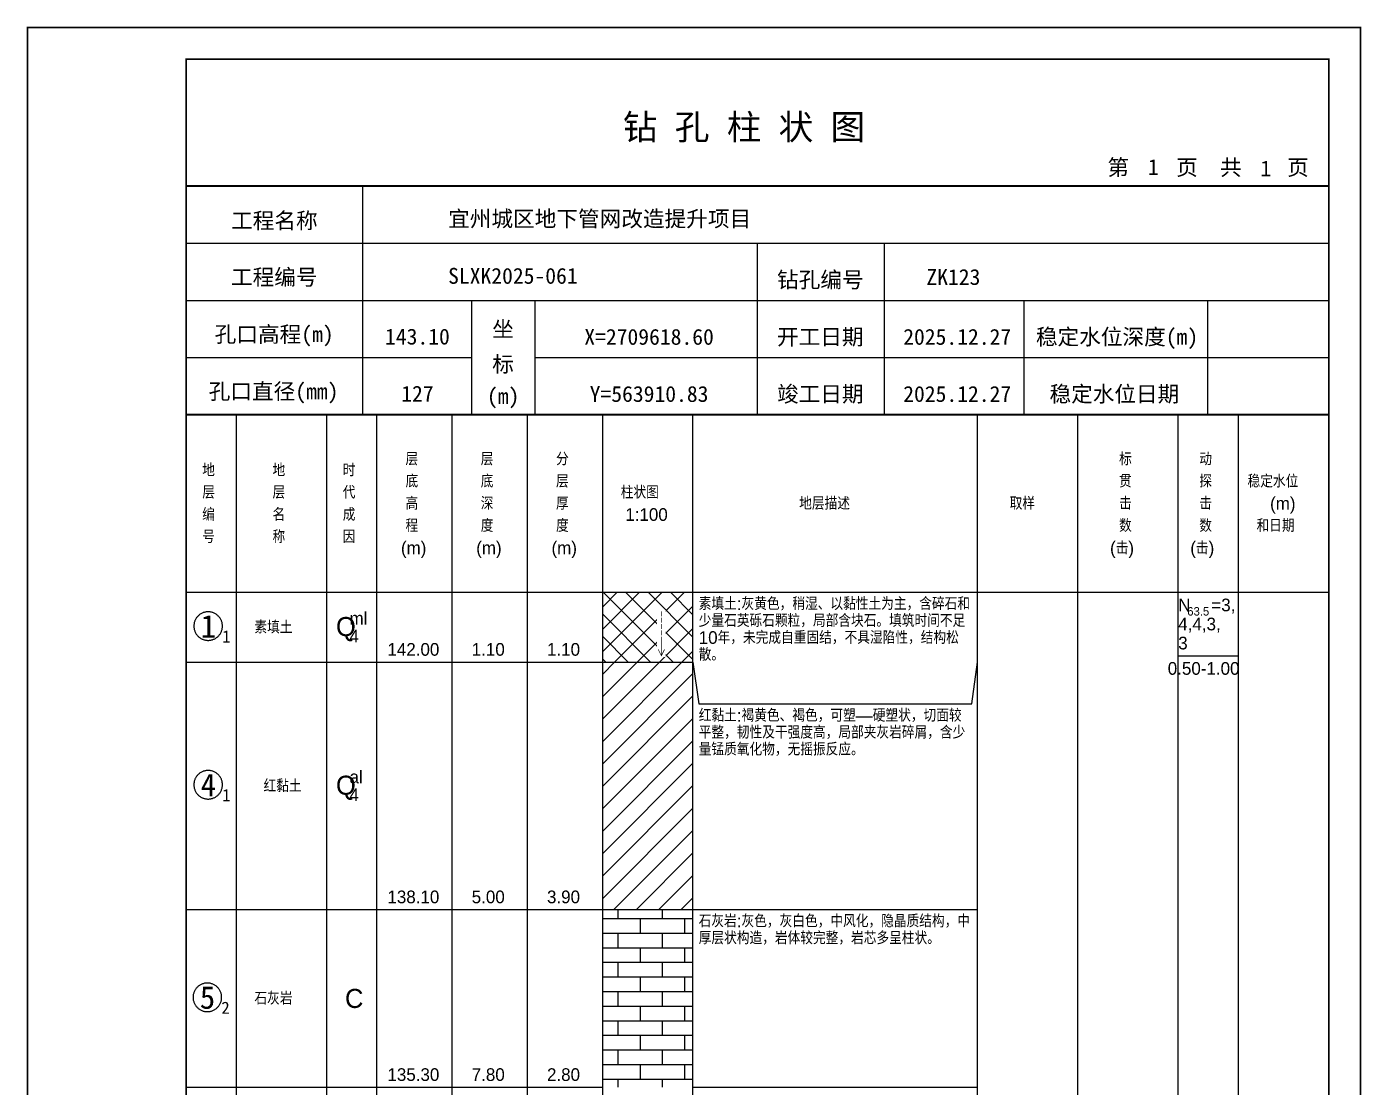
# Model space of a CAD drawing. Header units: millimetres. Extents: x 12489 to 89920, y 4630 to 4927.
# Drawn here: x 61769.3 to 61979.6, y 4759.7 to 4926.8 of the extents above; entities that cross this region are included whole.
import ezdxf
from ezdxf.enums import TextEntityAlignment as Align

# ---------------------------------------------------------------- set-up
doc = ezdxf.new("R2010")
doc.units = ezdxf.units.MM
doc.layers.add('ZZT_TC', color=7, linetype='Continuous')
doc.styles.add('成果图图块', font='', dxfattribs={"height": 2.5})
doc.styles.add('成果图模板', font='')
doc.styles.add('成果图模板标题', font='simhei.ttf')
doc.styles.add('成果图表体', font='Comfont.shx', dxfattribs={"height": 2, "bigfont": 'Hztxt12a.shx'})
doc.styles.get('成果图图块').set_extended_font_data('FangSong_GB2312')
doc.styles.get('成果图模板').set_extended_font_data('FangSong_GB2312')

# ---------------------------------------------------------------- blocks, each defined once
blk = doc.blocks.new('DCBH-1-1-1454', base_point=(0.3, -0.11))
at = {"layer": 'ZZT_TC', "color": 7}
blk.add_polyline3d([(-0.19, 2.31, 0), (-0.3, 2.31, 0), (-0.41, 2.3, 0), (-0.52, 2.29, 0), (-0.63, 2.27, 0), (-0.73, 2.24, 0), (-0.84, 2.21, 0), (-0.95, 2.18, 0), (-1.05, 2.14, 0), (-1.15, 2.09, 0), (-1.25, 2.04, 0), (-1.35, 1.99, 0), (-1.44, 1.93, 0), (-1.53, 1.87, 0), (-1.62, 1.8, 0), (-1.7, 1.73, 0), (-1.78, 1.65, 0), (-1.86, 1.57, 0), (-1.93, 1.49, 0), (-2, 1.4, 0), (-2.06, 1.31, 0), (-2.12, 1.22, 0), (-2.17, 1.12, 0), (-2.22, 1.02, 0), (-2.27, 0.92, 0), (-2.31, 0.82, 0), (-2.34, 0.71, 0), (-2.37, 0.61, 0), (-2.4, 0.5, 0), (-2.41, 0.39, 0), (-2.43, 0.28, 0), (-2.44, 0.17, 0), (-2.44, 0.06, 0), (-2.44, -0.05, 0), (-2.43, -0.16, 0), (-2.41, -0.27, 0), (-2.4, -0.38, 0), (-2.37, -0.49, 0), (-2.34, -0.6, 0), (-2.31, -0.7, 0), (-2.27, -0.8, 0), (-2.22, -0.9, 0), (-2.17, -1, 0), (-2.12, -1.1, 0), (-2.06, -1.19, 0), (-2, -1.28, 0), (-1.93, -1.37, 0), (-1.86, -1.45, 0), (-1.78, -1.53, 0), (-1.7, -1.61, 0), (-1.62, -1.68, 0), (-1.53, -1.75, 0), (-1.44, -1.81, 0), (-1.35, -1.87, 0), (-1.25, -1.93, 0), (-1.15, -1.98, 0), (-1.05, -2.02, 0), (-0.95, -2.06, 0), (-0.84, -2.1, 0), (-0.73, -2.13, 0), (-0.63, -2.15, 0), (-0.52, -2.17, 0), (-0.41, -2.18, 0), (-0.3, -2.19, 0), (-0.19, -2.19, 0), (-0.08, -2.19, 0), (0.03, -2.18, 0), (0.14, -2.17, 0), (0.25, -2.15, 0), (0.36, -2.13, 0), (0.47, -2.1, 0), (0.57, -2.06, 0), (0.67, -2.02, 0), (0.77, -1.98, 0), (0.87, -1.93, 0), (0.97, -1.87, 0), (1.06, -1.81, 0), (1.15, -1.75, 0), (1.24, -1.68, 0), (1.32, -1.61, 0), (1.4, -1.53, 0), (1.48, -1.45, 0), (1.55, -1.37, 0), (1.62, -1.28, 0), (1.68, -1.19, 0), (1.74, -1.1, 0), (1.8, -1, 0), (1.85, -0.9, 0), (1.89, -0.8, 0), (1.93, -0.7, 0), (1.97, -0.6, 0), (2, -0.49, 0), (2.02, -0.38, 0), (2.04, -0.27, 0), (2.05, -0.16, 0), (2.06, -0.05, 0), (2.06, 0.06, 0), (2.06, 0.17, 0), (2.05, 0.28, 0), (2.04, 0.39, 0), (2.02, 0.5, 0), (2, 0.61, 0), (1.97, 0.71, 0), (1.93, 0.82, 0), (1.89, 0.92, 0), (1.85, 1.02, 0), (1.8, 1.12, 0), (1.74, 1.22, 0), (1.68, 1.31, 0), (1.62, 1.4, 0), (1.55, 1.49, 0), (1.48, 1.57, 0), (1.4, 1.65, 0), (1.32, 1.73, 0), (1.24, 1.8, 0), (1.15, 1.87, 0), (1.06, 1.93, 0), (0.97, 1.99, 0), (0.87, 2.04, 0), (0.77, 2.09, 0), (0.67, 2.14, 0), (0.57, 2.18, 0), (0.47, 2.21, 0), (0.36, 2.24, 0), (0.25, 2.27, 0), (0.14, 2.29, 0), (0.03, 2.3, 0), (-0.08, 2.31, 0), (-0.19, 2.31, 0)], dxfattribs=at)
at = {"style": '成果图图块'}
blk.add_text('1', height=3.57, dxfattribs=at).set_placement((-0.16, -1.74), align=Align.CENTER)
blk.add_text('1', height=1.91, dxfattribs=at).set_placement((2.03, -2.53))
blk = doc.blocks.new('DCBH-1-1-1455', base_point=(0.3, -0.11))
at = {"layer": 'ZZT_TC', "color": 7}
blk.add_polyline3d([(-0.19, 2.31, 0), (-0.3, 2.31, 0), (-0.41, 2.3, 0), (-0.52, 2.29, 0), (-0.63, 2.27, 0), (-0.73, 2.24, 0), (-0.84, 2.21, 0), (-0.95, 2.18, 0), (-1.05, 2.14, 0), (-1.15, 2.09, 0), (-1.25, 2.04, 0), (-1.35, 1.99, 0), (-1.44, 1.93, 0), (-1.53, 1.87, 0), (-1.62, 1.8, 0), (-1.7, 1.73, 0), (-1.78, 1.65, 0), (-1.86, 1.57, 0), (-1.93, 1.49, 0), (-2, 1.4, 0), (-2.06, 1.31, 0), (-2.12, 1.22, 0), (-2.17, 1.12, 0), (-2.22, 1.02, 0), (-2.27, 0.92, 0), (-2.31, 0.82, 0), (-2.34, 0.71, 0), (-2.37, 0.61, 0), (-2.4, 0.5, 0), (-2.41, 0.39, 0), (-2.43, 0.28, 0), (-2.44, 0.17, 0), (-2.44, 0.06, 0), (-2.44, -0.05, 0), (-2.43, -0.16, 0), (-2.41, -0.27, 0), (-2.4, -0.38, 0), (-2.37, -0.49, 0), (-2.34, -0.6, 0), (-2.31, -0.7, 0), (-2.27, -0.8, 0), (-2.22, -0.9, 0), (-2.17, -1, 0), (-2.12, -1.1, 0), (-2.06, -1.19, 0), (-2, -1.28, 0), (-1.93, -1.37, 0), (-1.86, -1.45, 0), (-1.78, -1.53, 0), (-1.7, -1.61, 0), (-1.62, -1.68, 0), (-1.53, -1.75, 0), (-1.44, -1.81, 0), (-1.35, -1.87, 0), (-1.25, -1.93, 0), (-1.15, -1.98, 0), (-1.05, -2.02, 0), (-0.95, -2.06, 0), (-0.84, -2.1, 0), (-0.73, -2.13, 0), (-0.63, -2.15, 0), (-0.52, -2.17, 0), (-0.41, -2.18, 0), (-0.3, -2.19, 0), (-0.19, -2.19, 0), (-0.08, -2.19, 0), (0.03, -2.18, 0), (0.14, -2.17, 0), (0.25, -2.15, 0), (0.36, -2.13, 0), (0.47, -2.1, 0), (0.57, -2.06, 0), (0.67, -2.02, 0), (0.77, -1.98, 0), (0.87, -1.93, 0), (0.97, -1.87, 0), (1.06, -1.81, 0), (1.15, -1.75, 0), (1.24, -1.68, 0), (1.32, -1.61, 0), (1.4, -1.53, 0), (1.48, -1.45, 0), (1.55, -1.37, 0), (1.62, -1.28, 0), (1.68, -1.19, 0), (1.74, -1.1, 0), (1.8, -1, 0), (1.85, -0.9, 0), (1.89, -0.8, 0), (1.93, -0.7, 0), (1.97, -0.6, 0), (2, -0.49, 0), (2.02, -0.38, 0), (2.04, -0.27, 0), (2.05, -0.16, 0), (2.06, -0.05, 0), (2.06, 0.06, 0), (2.06, 0.17, 0), (2.05, 0.28, 0), (2.04, 0.39, 0), (2.02, 0.5, 0), (2, 0.61, 0), (1.97, 0.71, 0), (1.93, 0.82, 0), (1.89, 0.92, 0), (1.85, 1.02, 0), (1.8, 1.12, 0), (1.74, 1.22, 0), (1.68, 1.31, 0), (1.62, 1.4, 0), (1.55, 1.49, 0), (1.48, 1.57, 0), (1.4, 1.65, 0), (1.32, 1.73, 0), (1.24, 1.8, 0), (1.15, 1.87, 0), (1.06, 1.93, 0), (0.97, 1.99, 0), (0.87, 2.04, 0), (0.77, 2.09, 0), (0.67, 2.14, 0), (0.57, 2.18, 0), (0.47, 2.21, 0), (0.36, 2.24, 0), (0.25, 2.27, 0), (0.14, 2.29, 0), (0.03, 2.3, 0), (-0.08, 2.31, 0), (-0.19, 2.31, 0)], dxfattribs=at)
at = {"style": '成果图图块'}
blk.add_text('4', height=3.57, dxfattribs=at).set_placement((-0.16, -1.74), align=Align.CENTER)
blk.add_text('1', height=1.91, dxfattribs=at).set_placement((2.03, -2.53))
blk = doc.blocks.new('DCBH-1-1-1456', base_point=(0.43, -0.11))
at = {"layer": 'ZZT_TC', "color": 7}
blk.add_polyline3d([(-0.19, 2.31, 0), (-0.3, 2.31, 0), (-0.41, 2.3, 0), (-0.52, 2.29, 0), (-0.63, 2.27, 0), (-0.73, 2.24, 0), (-0.84, 2.21, 0), (-0.95, 2.18, 0), (-1.05, 2.14, 0), (-1.15, 2.09, 0), (-1.25, 2.04, 0), (-1.35, 1.99, 0), (-1.44, 1.93, 0), (-1.53, 1.87, 0), (-1.62, 1.8, 0), (-1.7, 1.73, 0), (-1.78, 1.65, 0), (-1.86, 1.57, 0), (-1.93, 1.49, 0), (-2, 1.4, 0), (-2.06, 1.31, 0), (-2.12, 1.22, 0), (-2.17, 1.12, 0), (-2.22, 1.02, 0), (-2.27, 0.92, 0), (-2.31, 0.82, 0), (-2.34, 0.71, 0), (-2.37, 0.61, 0), (-2.4, 0.5, 0), (-2.41, 0.39, 0), (-2.43, 0.28, 0), (-2.44, 0.17, 0), (-2.44, 0.06, 0), (-2.44, -0.05, 0), (-2.43, -0.16, 0), (-2.41, -0.27, 0), (-2.4, -0.38, 0), (-2.37, -0.49, 0), (-2.34, -0.6, 0), (-2.31, -0.7, 0), (-2.27, -0.8, 0), (-2.22, -0.9, 0), (-2.17, -1, 0), (-2.12, -1.1, 0), (-2.06, -1.19, 0), (-2, -1.28, 0), (-1.93, -1.37, 0), (-1.86, -1.45, 0), (-1.78, -1.53, 0), (-1.7, -1.61, 0), (-1.62, -1.68, 0), (-1.53, -1.75, 0), (-1.44, -1.81, 0), (-1.35, -1.87, 0), (-1.25, -1.93, 0), (-1.15, -1.98, 0), (-1.05, -2.02, 0), (-0.95, -2.06, 0), (-0.84, -2.1, 0), (-0.73, -2.13, 0), (-0.63, -2.15, 0), (-0.52, -2.17, 0), (-0.41, -2.18, 0), (-0.3, -2.19, 0), (-0.19, -2.19, 0), (-0.08, -2.19, 0), (0.03, -2.18, 0), (0.14, -2.17, 0), (0.25, -2.15, 0), (0.36, -2.13, 0), (0.47, -2.1, 0), (0.57, -2.06, 0), (0.67, -2.02, 0), (0.77, -1.98, 0), (0.87, -1.93, 0), (0.97, -1.87, 0), (1.06, -1.81, 0), (1.15, -1.75, 0), (1.24, -1.68, 0), (1.32, -1.61, 0), (1.4, -1.53, 0), (1.48, -1.45, 0), (1.55, -1.37, 0), (1.62, -1.28, 0), (1.68, -1.19, 0), (1.74, -1.1, 0), (1.8, -1, 0), (1.85, -0.9, 0), (1.89, -0.8, 0), (1.93, -0.7, 0), (1.97, -0.6, 0), (2, -0.49, 0), (2.02, -0.38, 0), (2.04, -0.27, 0), (2.05, -0.16, 0), (2.06, -0.05, 0), (2.06, 0.06, 0), (2.06, 0.17, 0), (2.05, 0.28, 0), (2.04, 0.39, 0), (2.02, 0.5, 0), (2, 0.61, 0), (1.97, 0.71, 0), (1.93, 0.82, 0), (1.89, 0.92, 0), (1.85, 1.02, 0), (1.8, 1.12, 0), (1.74, 1.22, 0), (1.68, 1.31, 0), (1.62, 1.4, 0), (1.55, 1.49, 0), (1.48, 1.57, 0), (1.4, 1.65, 0), (1.32, 1.73, 0), (1.24, 1.8, 0), (1.15, 1.87, 0), (1.06, 1.93, 0), (0.97, 1.99, 0), (0.87, 2.04, 0), (0.77, 2.09, 0), (0.67, 2.14, 0), (0.57, 2.18, 0), (0.47, 2.21, 0), (0.36, 2.24, 0), (0.25, 2.27, 0), (0.14, 2.29, 0), (0.03, 2.3, 0), (-0.08, 2.31, 0), (-0.19, 2.31, 0)], dxfattribs=at)
at = {"style": '成果图图块'}
blk.add_text('5', height=3.57, dxfattribs=at).set_placement((-0.16, -1.74), align=Align.CENTER)
blk.add_text('2', height=1.91, dxfattribs=at).set_placement((2.03, -2.53))
blk = doc.blocks.new('zztGLdt.dwg', base_point=(0.5, 0))
blk.add_wipeout([(-0.2, -0.2), (1.2, -0.2), (1.2, 3.2), (-0.2, 3.2)])
at = {"color": 7, "const_width": 0.1}
for points in [[(0.5, 3), (0.5, 0)], [(0, 1), (0.5, 0), (1, 1)]]:
    blk.add_lwpolyline(points, dxfattribs=at)
blk = doc.blocks.new('钻孔柱状图路桥昇龙制图梁世成校核莫家里.dwg225', base_point=(25, 236))
for p, q in [((52.82, 236), (52.82, 272)), ((25, 263), (205, 263)), ((115, 236), (115, 263)), ((135, 236), (135, 263)), ((25, 254), (205, 254)), ((70, 236), (70, 254)), ((80, 236), (80, 254)), ((157, 236), (157, 254)), ((185.95, 236), (185.95, 254)), ((25, 245), (70, 245)), ((80, 245), (205, 245))]:
    blk.add_line(p, q)
for points, const_width in [([(0, 0), (210, 0), (210, 297), (0, 297)], 0.25), ([(25, 5), (205, 5), (205, 292), (25, 292)], 0.3)]:
    blk.add_lwpolyline(points, close=True, dxfattribs=dict(const_width=const_width))
at = {"const_width": 0.3}
for points in [[(25, 272), (205, 272)], [(25, 236), (205, 236)]]:
    blk.add_lwpolyline(points, dxfattribs=at)
for s, height, style, p in [('钻 孔 柱 状 图', 4, '成果图模板标题', (93.8, 279.31)), ('第', 2.5, '成果图模板', (170.12, 273.7)), ('页', 2.5, '成果图模板', (180.96, 273.7)), ('共', 2.5, '成果图模板', (187.88, 273.7)), ('页', 2.5, '成果图模板', (198.44, 273.7)), ('工程名称', 2.5, '成果图模板', (32.07, 265.32)), ('宜州城区地下管网改造提升项目', 2.5, '成果图模板', (66.26, 265.61)), ('工程编号', 2.5, '成果图模板', (32.05, 256.41)), ('SLXK2025-061', 2.5, '成果图模板', (66.26, 256.61)), ('钻孔编号', 2.5, '成果图模板', (118.08, 256)), ('ZK123', 2.5, '成果图模板', (141.61, 256.43)), ('孔口高程(m)', 2.5, '成果图模板', (29.48, 247.41)), ('坐', 2.5, '成果图模板', (73.21, 248.24)), ('开工日期', 2.5, '成果图模板', (118.08, 247)), ('稳定水位深度(m)', 2.5, '成果图模板', (158.86, 247)), ('标', 2.5, '成果图模板', (73.21, 242.7)), ('孔口直径(mm)', 2.5, '成果图模板', (28.54, 238.41)), ('(m) ', 2.5, '成果图模板', (72.38, 237.65)), ('竣工日期', 2.5, '成果图模板', (118.08, 238)), ('稳定水位日期', 2.5, '成果图模板', (160.99, 238))]:
    blk.add_text(s, height=height, dxfattribs=dict(style=style)).set_placement(p)
at = {"style": '成果图模板'}
for s, p in [('1', (177.35, 273.74)), ('1', (195.08, 273.53)), ('143.10', (61.43, 247.04)), ('X=2709618.60', (97.92, 247)), ('2025.12.27', (146.46, 247)), ('127', (61.43, 238.04)), ('Y=563910.83', (97.92, 238)), ('2025.12.27', (146.46, 238))]:
    blk.add_text(s, height=2.5, dxfattribs=at).set_placement(p, align=Align.CENTER)

msp = doc.modelspace()

# ---------------------------------------------------------------- hatches: boundary and pattern name
at = {"linetype": 'Continuous'}
h = msp.add_hatch(dxfattribs=at)
h.set_pattern_fill('GKSTT', scale=0.5, style=0, pattern_type=2)
h.set_pattern_definition([(45, (0, 0), (-1.76776695, 1.76776695), []), (135, (0, 0), (-1.76776695, -1.76776695), [])])
h.paths.add_polyline_path([(61860.06, 4826.71), (61874.29, 4826.71), (61874.29, 4837.71), (61860.06, 4837.71)])
h = msp.add_hatch(dxfattribs=at)
h.set_pattern_fill('GKNXT', scale=0.5, style=0, pattern_type=2)
h.set_pattern_definition([(45, (0, 0), (-1.76776695, 1.76776695), [])])
h.paths.add_polyline_path([(61860.06, 4787.71), (61874.29, 4787.71), (61874.29, 4826.71), (61860.06, 4826.71)])
h = msp.add_hatch(dxfattribs=at)
h.set_pattern_fill('GKSHY', scale=0.5, style=0, pattern_type=2)
h.set_pattern_definition([(0, (0, 0), (0, 2.3), []), (90, (0, 0), (-3.5, 2.3), [2.3, -2.3])])
h.paths.add_polyline_path([(61860.06, 4759.71), (61874.29, 4759.71), (61874.29, 4787.71), (61860.06, 4787.71)])

# ---------------------------------------------------------------- linework, layer by layer
at = {"color": 0}
for p, q in [((61794.45, 4837.71), (61802.35, 4837.71)), ((61794.45, 4826.71), (61794.45, 4837.71)), ((61802.35, 4826.71), (61802.35, 4837.71)), ((61794.45, 4826.71), (61802.35, 4826.71)), ((61794.45, 4826.71), (61802.35, 4826.71)), ((61794.45, 4787.71), (61794.45, 4826.71)), ((61802.35, 4787.71), (61802.35, 4826.71)), ((61794.45, 4787.71), (61802.35, 4787.71)), ((61794.45, 4787.71), (61802.35, 4787.71)), ((61794.45, 4759.71), (61794.45, 4787.71)), ((61802.35, 4759.71), (61802.35, 4787.71)), ((61794.45, 4759.71), (61802.35, 4759.71))]:
    msp.add_line(p, q, dxfattribs=at)
for points in [[(61794.45, 4865.71), (61802.35, 4865.71)], [(61794.45, 4837.71), (61794.45, 4865.71)], [(61802.35, 4837.71), (61802.35, 4865.71)], [(61802.35, 4865.71), (61816.58, 4865.71)], [(61802.35, 4837.71), (61802.35, 4865.71)], [(61816.58, 4837.71), (61816.58, 4865.71)], [(61816.58, 4865.71), (61824.49, 4865.71)], [(61816.58, 4837.71), (61816.58, 4865.71)], [(61824.49, 4837.71), (61824.49, 4865.71)], [(61824.49, 4865.71), (61836.35, 4865.71)], [(61824.49, 4837.71), (61824.49, 4865.71)], [(61836.35, 4837.71), (61836.35, 4865.71)], [(61836.35, 4865.71), (61848.2, 4865.71)], [(61836.35, 4837.71), (61836.35, 4865.71)], [(61848.2, 4837.71), (61848.2, 4865.71)], [(61848.2, 4865.71), (61860.06, 4865.71)], [(61848.2, 4837.71), (61848.2, 4865.71)], [(61860.06, 4837.71), (61860.06, 4865.71)], [(61860.06, 4865.71), (61874.29, 4865.71)], [(61860.06, 4837.71), (61860.06, 4865.71)], [(61874.29, 4837.71), (61874.29, 4865.71)], [(61874.29, 4865.71), (61919.11, 4865.71)], [(61874.29, 4837.71), (61874.29, 4865.71)], [(61919.11, 4837.71), (61919.11, 4865.71)], [(61919.11, 4865.71), (61934.92, 4865.71)], [(61919.11, 4837.71), (61919.11, 4865.71)], [(61934.92, 4837.71), (61934.92, 4865.71)], [(61934.92, 4865.71), (61950.73, 4865.71)], [(61934.92, 4837.71), (61934.92, 4865.71)], [(61950.73, 4837.71), (61950.73, 4865.71)], [(61950.73, 4865.71), (61960.22, 4865.71)], [(61950.73, 4837.71), (61950.73, 4865.71)], [(61960.22, 4837.71), (61960.22, 4865.71)], [(61960.22, 4865.71), (61974.45, 4865.71)], [(61960.22, 4837.71), (61960.22, 4865.71)], [(61974.45, 4837.71), (61974.45, 4865.71)], [(61794.45, 4837.71), (61802.35, 4837.71)], [(61794.45, 4643.71), (61794.45, 4837.71)], [(61794.45, 4837.71), (61802.35, 4837.71)], [(61802.35, 4643.71), (61802.35, 4837.71)], [(61802.35, 4837.71), (61816.58, 4837.71)], [(61802.35, 4643.71), (61802.35, 4837.71)], [(61802.35, 4837.71), (61816.58, 4837.71)], [(61802.35, 4837.71), (61816.58, 4837.71)], [(61802.35, 4826.71), (61802.35, 4837.71)], [(61816.58, 4643.71), (61816.58, 4837.71)], [(61816.58, 4826.71), (61816.58, 4837.71)], [(61816.58, 4837.71), (61824.49, 4837.71)], [(61816.58, 4643.71), (61816.58, 4837.71)], [(61816.58, 4837.71), (61824.49, 4837.71)], [(61816.58, 4837.71), (61824.49, 4837.71)], [(61816.58, 4826.71), (61816.58, 4837.71)], [(61824.49, 4643.71), (61824.49, 4837.71)], [(61824.49, 4826.71), (61824.49, 4837.71)], [(61824.49, 4837.71), (61836.35, 4837.71)], [(61824.49, 4643.71), (61824.49, 4837.71)], [(61824.49, 4837.71), (61836.35, 4837.71)], [(61824.49, 4837.71), (61836.35, 4837.71)], [(61824.49, 4826.71), (61824.49, 4837.71)], [(61836.35, 4643.71), (61836.35, 4837.71)], [(61836.35, 4826.71), (61836.35, 4837.71)], [(61836.35, 4837.71), (61848.2, 4837.71)], [(61836.35, 4643.71), (61836.35, 4837.71)], [(61836.35, 4837.71), (61848.2, 4837.71)], [(61836.35, 4837.71), (61848.2, 4837.71)], [(61836.35, 4826.71), (61836.35, 4837.71)], [(61848.2, 4643.71), (61848.2, 4837.71)], [(61848.2, 4826.71), (61848.2, 4837.71)], [(61848.2, 4837.71), (61860.06, 4837.71)], [(61848.2, 4643.71), (61848.2, 4837.71)], [(61848.2, 4837.71), (61860.06, 4837.71)], [(61848.2, 4837.71), (61860.06, 4837.71)], [(61848.2, 4826.71), (61848.2, 4837.71)], [(61860.06, 4643.71), (61860.06, 4837.71)], [(61860.06, 4826.71), (61860.06, 4837.71)], [(61860.06, 4837.71), (61874.29, 4837.71)], [(61860.06, 4643.71), (61860.06, 4837.71)], [(61860.06, 4837.71), (61874.29, 4837.71)], [(61874.29, 4643.71), (61874.29, 4837.71)], [(61874.29, 4837.71), (61919.11, 4837.71)], [(61874.29, 4643.71), (61874.29, 4837.71)], [(61874.29, 4837.71), (61919.11, 4837.71)], [(61874.29, 4826.71), (61874.29, 4837.71)], [(61919.11, 4643.71), (61919.11, 4837.71)], [(61919.11, 4826.71), (61919.11, 4837.71)], [(61919.11, 4837.71), (61934.92, 4837.71)], [(61919.11, 4643.71), (61919.11, 4837.71)], [(61919.11, 4837.71), (61934.92, 4837.71)], [(61934.92, 4643.71), (61934.92, 4837.71)], [(61934.92, 4837.71), (61950.73, 4837.71)], [(61934.92, 4643.71), (61934.92, 4837.71)], [(61934.92, 4837.71), (61950.73, 4837.71)], [(61950.73, 4643.71), (61950.73, 4837.71)], [(61950.73, 4837.71), (61960.22, 4837.71)], [(61950.73, 4643.71), (61950.73, 4837.71)], [(61950.73, 4837.71), (61960.22, 4837.71)], [(61950.73, 4837.71), (61960.22, 4837.71)], [(61950.73, 4827.71), (61950.73, 4837.71)], [(61960.22, 4643.71), (61960.22, 4837.71)], [(61960.22, 4827.71), (61960.22, 4837.71)], [(61960.22, 4837.71), (61974.45, 4837.71)], [(61960.22, 4643.71), (61960.22, 4837.71)], [(61960.22, 4837.71), (61974.45, 4837.71)], [(61974.45, 4643.71), (61974.45, 4837.71)], [(61950.73, 4827.71), (61960.22, 4827.71)], [(61802.35, 4826.71), (61816.58, 4826.71)], [(61802.35, 4826.71), (61816.58, 4826.71)], [(61802.35, 4787.71), (61802.35, 4826.71)], [(61816.58, 4787.71), (61816.58, 4826.71)], [(61816.58, 4826.71), (61824.49, 4826.71)], [(61816.58, 4826.71), (61824.49, 4826.71)], [(61816.58, 4787.71), (61816.58, 4826.71)], [(61824.49, 4787.71), (61824.49, 4826.71)], [(61824.49, 4826.71), (61836.35, 4826.71)], [(61824.49, 4826.71), (61836.35, 4826.71)], [(61824.49, 4787.71), (61824.49, 4826.71)], [(61836.35, 4787.71), (61836.35, 4826.71)], [(61836.35, 4826.71), (61848.2, 4826.71)], [(61836.35, 4826.71), (61848.2, 4826.71)], [(61836.35, 4787.71), (61836.35, 4826.71)], [(61848.2, 4787.71), (61848.2, 4826.71)], [(61848.2, 4826.71), (61860.06, 4826.71)], [(61848.2, 4826.71), (61860.06, 4826.71)], [(61848.2, 4787.71), (61848.2, 4826.71)], [(61860.06, 4787.71), (61860.06, 4826.71)], [(61874.29, 4826.71), (61875.19, 4820.11)], [(61874.29, 4787.71), (61874.29, 4826.71)], [(61918.22, 4820.11), (61919.11, 4826.71)], [(61919.11, 4787.71), (61919.11, 4826.71)], [(61875.19, 4820.11), (61918.22, 4820.11)], [(61802.35, 4787.71), (61816.58, 4787.71)], [(61802.35, 4787.71), (61816.58, 4787.71)], [(61802.35, 4759.71), (61802.35, 4787.71)], [(61816.58, 4759.71), (61816.58, 4787.71)], [(61816.58, 4787.71), (61824.49, 4787.71)], [(61816.58, 4787.71), (61824.49, 4787.71)], [(61816.58, 4759.71), (61816.58, 4787.71)], [(61824.49, 4759.71), (61824.49, 4787.71)], [(61824.49, 4787.71), (61836.35, 4787.71)], [(61824.49, 4787.71), (61836.35, 4787.71)], [(61824.49, 4759.71), (61824.49, 4787.71)], [(61836.35, 4759.71), (61836.35, 4787.71)], [(61836.35, 4787.71), (61848.2, 4787.71)], [(61836.35, 4787.71), (61848.2, 4787.71)], [(61836.35, 4759.71), (61836.35, 4787.71)], [(61848.2, 4759.71), (61848.2, 4787.71)], [(61848.2, 4787.71), (61860.06, 4787.71)], [(61848.2, 4787.71), (61860.06, 4787.71)], [(61848.2, 4759.71), (61848.2, 4787.71)], [(61860.06, 4759.71), (61860.06, 4787.71)], [(61874.29, 4787.71), (61919.11, 4787.71)], [(61874.29, 4787.71), (61919.11, 4787.71)], [(61874.29, 4759.71), (61874.29, 4787.71)], [(61919.11, 4759.71), (61919.11, 4787.71)], [(61802.35, 4759.71), (61816.58, 4759.71)], [(61816.58, 4759.71), (61824.49, 4759.71)], [(61824.49, 4759.71), (61836.35, 4759.71)], [(61836.35, 4759.71), (61848.2, 4759.71)], [(61848.2, 4759.71), (61860.06, 4759.71)], [(61874.29, 4759.71), (61919.11, 4759.71)]]:
    msp.add_lwpolyline(points, dxfattribs=at)
at = {"color": 7, "flags": 128}
for points in [[(61860.06, 4826.71), (61874.29, 4826.71)], [(61860.06, 4787.71), (61874.29, 4787.71)]]:
    msp.add_lwpolyline(points, dxfattribs=at)

# ---------------------------------------------------------------- block references
for name, p in [('DCBH-1-1-1454', (61798.4, 4832.21)), ('DCBH-1-1-1455', (61798.4, 4807.21)), ('DCBH-1-1-1456', (61798.4, 4773.71))]:
    msp.add_blockref(name, p)

# ---------------------------------------------------------------- texts
at = {"color": 0, "style": '成果图表体'}
for s, height, p in [('层', 2, (61829, 4857.71)), ('层', 2, (61840.85, 4857.71)), ('分', 2, (61852.71, 4857.71)), ('标', 2, (61941.41, 4857.71)), ('动', 2, (61954.05, 4857.71)), ('地', 2, (61796.98, 4855.96)), ('地', 2, (61808.05, 4855.96)), ('时', 2, (61819.11, 4855.96)), ('底', 2, (61829, 4854.21)), ('底', 2, (61840.85, 4854.21)), ('层', 2, (61852.71, 4854.21)), ('贯', 2, (61941.41, 4854.21)), ('探', 2, (61954.05, 4854.21)), ('稳定水位', 2, (61961.65, 4854.21)), ('层', 2, (61796.98, 4852.46)), ('层', 2, (61808.05, 4852.46)), ('代', 2, (61819.11, 4852.46)), ('高', 2, (61829, 4850.71)), ('深', 2, (61840.85, 4850.71)), ('厚', 2, (61852.71, 4850.71)), ('柱状图', 2, (61862.91, 4852.46)), ('地层描述', 2, (61891.02, 4850.71)), ('取样', 2, (61924.18, 4850.71)), ('击', 2, (61941.41, 4850.71)), ('击', 2, (61954.05, 4850.71)), ('(m)', 2, (61965.2, 4850.71)), ('编', 2, (61796.98, 4848.96)), ('名', 2, (61808.05, 4848.96)), ('成', 2, (61819.11, 4848.96)), ('1:100', 2, (61863.62, 4848.96)), ('程', 2, (61829, 4847.21)), ('度', 2, (61840.85, 4847.21)), ('度', 2, (61852.71, 4847.21)), ('数', 2, (61941.41, 4847.21)), ('数', 2, (61954.05, 4847.21)), ('和日期', 2, (61963.07, 4847.21)), ('号', 2, (61796.98, 4845.46)), ('称', 2, (61808.05, 4845.46)), ('因', 2, (61819.11, 4845.46)), ('(m)', 2, (61828.28, 4843.71)), ('(m)', 2, (61840.14, 4843.71)), ('(m)', 2, (61852, 4843.71)), ('(击)', 2, (61939.99, 4843.71)), ('(击)', 2, (61952.63, 4843.71)), ('N', 2, (61950.73, 4834.71)), ('=3,', 2, (61955.94, 4834.71)), ('Q', 3, (61818.05, 4830.81)), ('ml', 2, (61820.18, 4832.61)), ('4,4,3,', 2, (61950.73, 4831.71)), ('63.5', 1.333, (61952.15, 4834.04)), ('素填土', 2, (61805.2, 4831.21)), ('4', 2, (61820.18, 4829.81)), ('142.00', 2, (61826.15, 4827.71)), ('1.10', 2, (61839.43, 4827.71)), ('1.10', 2, (61851.29, 4827.71)), ('3', 2, (61950.73, 4828.71)), ('0.50-1.00', 2, (61949.08, 4824.71)), ('Q', 3, (61818.05, 4805.81)), ('al', 2, (61820.18, 4807.61)), ('红黏土', 2, (61806.63, 4806.21)), ('4', 2, (61820.18, 4804.81)), ('138.10', 2, (61826.15, 4788.71)), ('5.00', 2, (61839.43, 4788.71)), ('3.90', 2, (61851.29, 4788.71)), ('石灰岩', 2, (61805.2, 4772.71)), ('C', 3, (61819.47, 4772.21)), ('135.30', 2, (61826.15, 4760.71)), ('7.80', 2, (61839.43, 4760.71)), ('2.80', 2, (61851.29, 4760.71))]:
    msp.add_text(s, height=height, dxfattribs=at).set_placement(p)
at = {"color": 0, "char_height": 2, "width": 43.0292, "attachment_point": 1, "line_spacing_factor": 0.8, "style": '成果图表体'}
for s, insert in [('素填土:灰黄色，稍湿、以黏性土为主，含碎石和少量石英砾石颗粒，局部含块石。填筑时间不足10年，未完成自重固结，不具湿陷性，结构松散。', (61875.19, 4836.91)), ('红黏土:褐黄色、褐色，可塑—硬塑状，切面较平整，韧性及干强度高，局部夹灰岩碎屑，含少量锰质氧化物，无摇振反应。', (61875.19, 4819.31)), ('石灰岩:灰色，灰白色，中风化，隐晶质结构，中厚层状构造，岩体较完整，岩芯多呈柱状。', (61875.19, 4786.91))]:
    msp.add_mtext(s, dxfattribs=dict(at, insert=insert))

# ---------------------------------------------------------------- next in the draw order: block references
msp.add_blockref('zztGLdt.dwg', (61869.31, 4831.71))

# ---------------------------------------------------------------- next in the draw order: block references
msp.add_blockref('zztGLdt.dwg', (61869.31, 4830.71))

# ---------------------------------------------------------------- next in the draw order: block references
msp.add_blockref('zztGLdt.dwg', (61869.31, 4829.71))

# ---------------------------------------------------------------- next in the draw order: block references
msp.add_blockref('zztGLdt.dwg', (61869.31, 4828.71))

# ---------------------------------------------------------------- next in the draw order: block references
msp.add_blockref('zztGLdt.dwg', (61869.31, 4827.71))

# ---------------------------------------------------------------- next in the draw order: block references
msp.add_blockref('钻孔柱状图路桥昇龙制图梁世成校核莫家里.dwg225', (61794.45, 4865.71))

doc.saveas('drawing.dxf')
